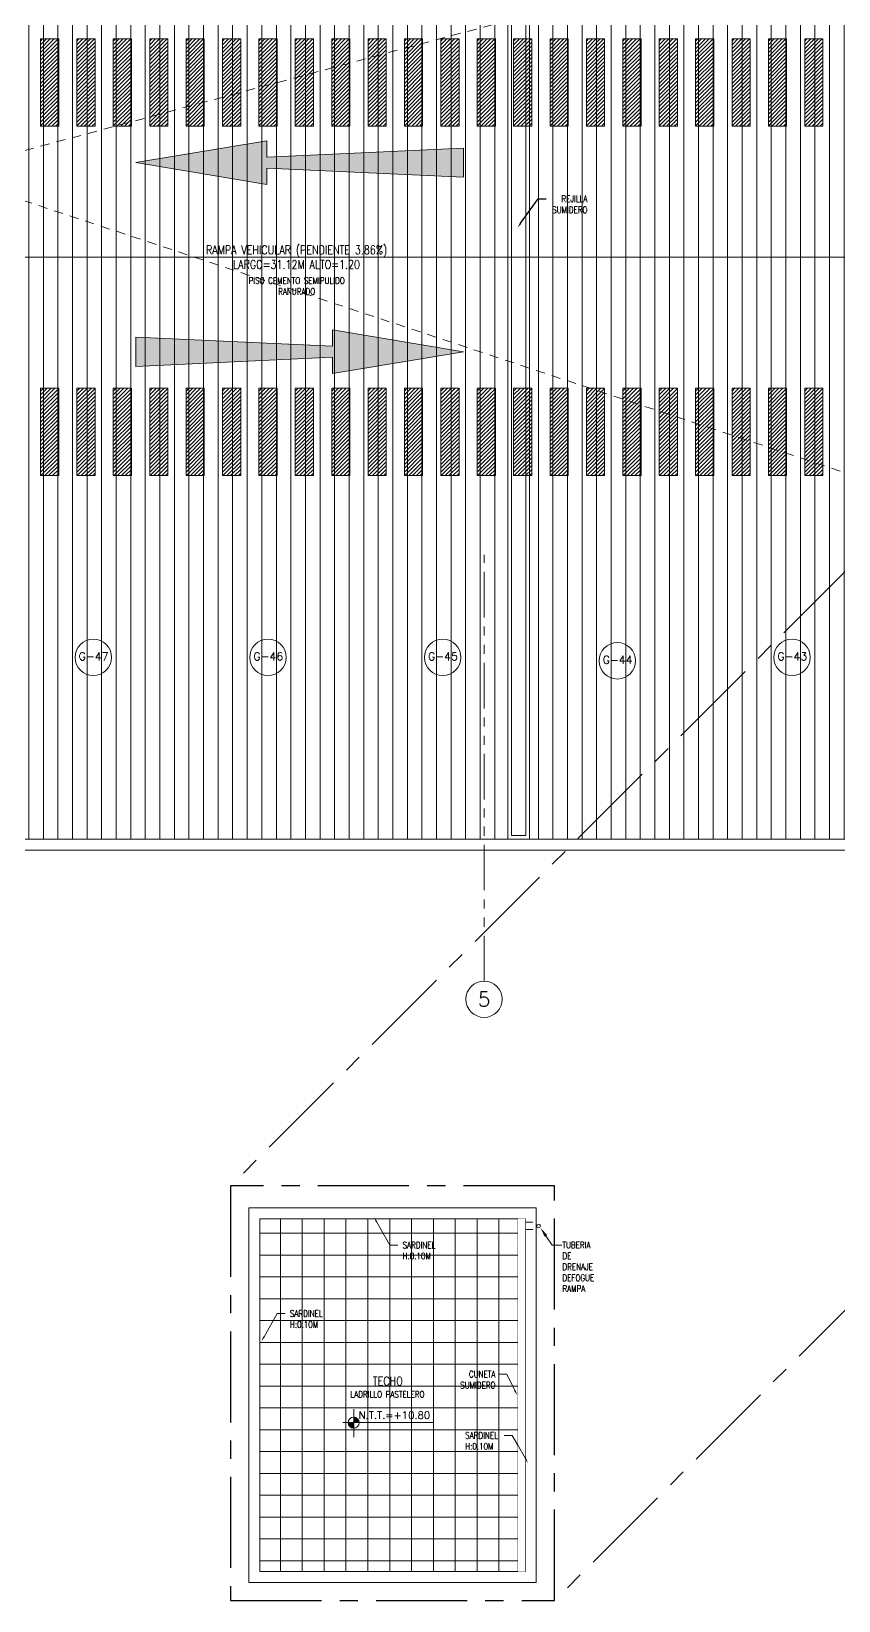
# Model space of a CAD drawing. Header units: millimetres. Extents: x 2085 to 2829, y 1347 to 1643.
# Drawn here: x 2136.01 to 2147.1, y 1352.63 to 1374.19 of the extents above; entities that cross this region are included whole.
import ezdxf
from ezdxf import colors
from ezdxf.entities.mleader import LeaderData, LeaderLine
from ezdxf.enums import TextEntityAlignment as Align
from ezdxf.math import Vec2, Vec3

# ---------------------------------------------------------------- set-up
doc = ezdxf.new("R2010")
doc.units = ezdxf.units.MM
doc.set_wipeout_variables(frame=1)
for name, pattern in [('CENTER', [2, 1.25, -0.25, 0.25, -0.25]), ('HIDDEN2', [0.1875, 0.125, -0.0625]), ('PHANTOM', [2.5, 1.25, -0.25, 0.25, -0.25, 0.25, -0.25]), ('PHANTOM2', [1.25, 0.625, -0.125, 0.125, -0.125, 0.125, -0.125])]:
    doc.linetypes.add(name, pattern=pattern)
doc.layers.get('0').update_dxf_attribs({"color": 251, "lineweight": 9})
for name, color, linetype, lineweight in [('A-EJES', 251, 'PHANTOM', 9), ('A-HATCH', 251, 'Continuous', 9), ('A-LINEAS', 251, 'Continuous', 9), ('A-MURO BAJO', 251, 'Continuous', 9), ('A-NIVELES-NPT', 251, 'Continuous', 9), ('A-NUMERO ESTAC', 251, 'Continuous', 13), ('A-PROYECCIONES', 251, 'HIDDEN2', 9), ('A-TEXTO-ACABADO PISO', 251, 'Continuous', 13), ('A-TEXTO-AMBIENTES', 251, 'Continuous', 9), ('A-TEXTO-INDICACIONES', 251, 'Continuous', 13), ('A_50_CortesElev', 251, 'CENTER', 13), ('CIRCULACION PEATONAL', 251, 'Continuous', 13), ('DLP_MURO BAJO', 251, 'Continuous', 13), ('HATCH', 251, 'Continuous', 13)]:
    doc.layers.add(name, color=color, linetype=linetype, lineweight=lineweight)
doc.styles.add('R80', font='romans.shx', dxfattribs={"width": 0.8, "oblique": 15, "height": 0.1})
doc.styles.add('ROMANS', font='romans.shx', dxfattribs={"width": 0.8})
doc.styles.add('TXT_COTAS', font='romans.shx', dxfattribs={"width": 0.8})

# ---------------------------------------------------------------- blocks, each defined once
blk = doc.blocks.new('*U229')
at = {"layer": 'CIRCULACION PEATONAL'}
h = blk.add_hatch(dxfattribs=at)
h.set_pattern_fill('ANSI31', color=256, scale=0.3)
h.set_pattern_definition([(45, (83.250368, 0), (-0.0265165, 0.0265165), [])])
h.paths.add_polyline_path([(83.547, 0.228), (83.297, 0.228), (83.297, -0.972), (83.547, -0.972)])
h = blk.add_hatch(dxfattribs=at)
h.set_pattern_fill('ANSI31', color=256, scale=0.3)
h.set_pattern_definition([(45, (83.750368, 0), (-0.0265165, 0.0265165), [])])
h.paths.add_polyline_path([(84.047, 0.228), (83.797, 0.228), (83.797, -0.972), (84.047, -0.972)])
h = blk.add_hatch(dxfattribs=at)
h.set_pattern_fill('ANSI31', color=256, scale=0.3)
h.set_pattern_definition([(45, (84.250368, 0), (-0.0265165, 0.0265165), [])])
h.paths.add_polyline_path([(84.547, 0.228), (84.297, 0.228), (84.297, -0.972), (84.547, -0.972)])
h = blk.add_hatch(dxfattribs=at)
h.set_pattern_fill('ANSI31', color=256, scale=0.3)
h.set_pattern_definition([(45, (84.750368, 0), (-0.0265165, 0.0265165), [])])
h.paths.add_polyline_path([(85.047, 0.228), (84.797, 0.228), (84.797, -0.972), (85.047, -0.972)])
h = blk.add_hatch(dxfattribs=at)
h.set_pattern_fill('ANSI31', color=256, scale=0.3)
h.set_pattern_definition([(45, (85.250368, 0), (-0.0265165, 0.0265165), [])])
h.paths.add_polyline_path([(85.547, 0.228), (85.297, 0.228), (85.297, -0.972), (85.547, -0.972)])
h = blk.add_hatch(dxfattribs=at)
h.set_pattern_fill('ANSI31', color=256, scale=0.3)
h.set_pattern_definition([(45, (85.750368, 0), (-0.0265165, 0.0265165), [])])
h.paths.add_polyline_path([(86.047, 0.228), (85.797, 0.228), (85.797, -0.972), (86.047, -0.972)])
h = blk.add_hatch(dxfattribs=at)
h.set_pattern_fill('ANSI31', color=256, scale=0.3)
h.set_pattern_definition([(45, (86.250368, 0), (-0.0265165, 0.0265165), [])])
h.paths.add_polyline_path([(86.547, 0.228), (86.297, 0.228), (86.297, -0.972), (86.547, -0.972)])
h = blk.add_hatch(dxfattribs=at)
h.set_pattern_fill('ANSI31', color=256, scale=0.3)
h.set_pattern_definition([(45, (86.750368, 0), (-0.0265165, 0.0265165), [])])
h.paths.add_polyline_path([(87.047, 0.228), (86.797, 0.228), (86.797, -0.972), (87.047, -0.972)])
h = blk.add_hatch(dxfattribs=at)
h.set_pattern_fill('ANSI31', color=256, scale=0.3)
h.set_pattern_definition([(45, (87.250368, 0), (-0.0265165, 0.0265165), [])])
h.paths.add_polyline_path([(87.547, 0.228), (87.297, 0.228), (87.297, -0.972), (87.547, -0.972)])
h = blk.add_hatch(dxfattribs=at)
h.set_pattern_fill('ANSI31', color=256, scale=0.3)
h.set_pattern_definition([(45, (87.750368, 0), (-0.0265165, 0.0265165), [])])
h.paths.add_polyline_path([(88.047, 0.228), (87.797, 0.228), (87.797, -0.972), (88.047, -0.972)])
h = blk.add_hatch(dxfattribs=at)
h.set_pattern_fill('ANSI31', color=256, scale=0.3)
h.set_pattern_definition([(45, (88.250368, 0), (-0.0265165, 0.0265165), [])])
h.paths.add_polyline_path([(88.547, 0.228), (88.297, 0.228), (88.297, -0.972), (88.547, -0.972)])
h = blk.add_hatch(dxfattribs=at)
h.set_pattern_fill('ANSI31', color=256, scale=0.3)
h.set_pattern_definition([(45, (88.750368, 0), (-0.0265165, 0.0265165), [])])
h.paths.add_polyline_path([(89.047, 0.228), (88.797, 0.228), (88.797, -0.972), (89.047, -0.972)])
h = blk.add_hatch(dxfattribs=at)
h.set_pattern_fill('ANSI31', color=256, scale=0.3)
h.set_pattern_definition([(45, (89.250368, 0), (-0.0265165, 0.0265165), [])])
h.paths.add_polyline_path([(89.547, 0.228), (89.297, 0.228), (89.297, -0.972), (89.547, -0.972)])
h = blk.add_hatch(dxfattribs=at)
h.set_pattern_fill('ANSI31', color=256, scale=0.3)
h.set_pattern_definition([(45, (89.750368, 0), (-0.0265165, 0.0265165), [])])
h.paths.add_polyline_path([(90.047, 0.228), (89.797, 0.228), (89.797, -0.972), (90.047, -0.972)])
h = blk.add_hatch(dxfattribs=at)
h.set_pattern_fill('ANSI31', color=256, scale=0.3)
h.set_pattern_definition([(45, (90.250368, 0), (-0.0265165, 0.0265165), [])])
h.paths.add_polyline_path([(90.547, 0.228), (90.297, 0.228), (90.297, -0.972), (90.547, -0.972)])
h = blk.add_hatch(dxfattribs=at)
h.set_pattern_fill('ANSI31', color=256, scale=0.3)
h.set_pattern_definition([(45, (90.750368, 0), (-0.0265165, 0.0265165), [])])
h.paths.add_polyline_path([(91.047, 0.228), (90.797, 0.228), (90.797, -0.972), (91.047, -0.972)])
h = blk.add_hatch(dxfattribs=at)
h.set_pattern_fill('ANSI31', color=256, scale=0.3)
h.set_pattern_definition([(45, (91.250368, 0), (-0.0265165, 0.0265165), [])])
h.paths.add_polyline_path([(91.547, 0.228), (91.297, 0.228), (91.297, -0.972), (91.547, -0.972)])
h = blk.add_hatch(dxfattribs=at)
h.set_pattern_fill('ANSI31', color=256, scale=0.3)
h.set_pattern_definition([(45, (91.750368, 0), (-0.0265165, 0.0265165), [])])
h.paths.add_polyline_path([(92.047, 0.228), (91.797, 0.228), (91.797, -0.972), (92.047, -0.972)])
h = blk.add_hatch(dxfattribs=at)
h.set_pattern_fill('ANSI31', color=256, scale=0.3)
h.set_pattern_definition([(45, (92.250368, 0), (-0.0265165, 0.0265165), [])])
h.paths.add_polyline_path([(92.547, 0.228), (92.297, 0.228), (92.297, -0.972), (92.547, -0.972)])
h = blk.add_hatch(dxfattribs=at)
h.set_pattern_fill('ANSI31', color=256, scale=0.3)
h.set_pattern_definition([(45, (92.750368, 0), (-0.0265165, 0.0265165), [])])
h.paths.add_polyline_path([(93.047, 0.228), (92.797, 0.228), (92.797, -0.972), (93.047, -0.972)])
h = blk.add_hatch(dxfattribs=at)
h.set_pattern_fill('ANSI31', color=256, scale=0.3)
h.set_pattern_definition([(45, (93.250368, 0), (-0.0265165, 0.0265165), [])])
h.paths.add_polyline_path([(93.547, 0.228), (93.297, 0.228), (93.297, -0.972), (93.547, -0.972)])
h = blk.add_hatch(dxfattribs=at)
h.set_pattern_fill('ANSI31', color=256, scale=0.3)
h.set_pattern_definition([(45, (93.750368, 0), (-0.0265165, 0.0265165), [])])
h.paths.add_polyline_path([(94.047, 0.228), (93.797, 0.228), (93.797, -0.972), (94.047, -0.972)])
for points in [[(83.297, -0.972), (83.547, -0.972), (83.547, 0.228), (83.297, 0.228)], [(83.797, -0.972), (84.047, -0.972), (84.047, 0.228), (83.797, 0.228)], [(84.297, -0.972), (84.547, -0.972), (84.547, 0.228), (84.297, 0.228)], [(84.797, -0.972), (85.047, -0.972), (85.047, 0.228), (84.797, 0.228)], [(85.297, -0.972), (85.547, -0.972), (85.547, 0.228), (85.297, 0.228)], [(85.797, -0.972), (86.047, -0.972), (86.047, 0.228), (85.797, 0.228)], [(86.297, -0.972), (86.547, -0.972), (86.547, 0.228), (86.297, 0.228)], [(86.797, -0.972), (87.047, -0.972), (87.047, 0.228), (86.797, 0.228)], [(87.297, -0.972), (87.547, -0.972), (87.547, 0.228), (87.297, 0.228)], [(87.797, -0.972), (88.047, -0.972), (88.047, 0.228), (87.797, 0.228)], [(88.297, -0.972), (88.547, -0.972), (88.547, 0.228), (88.297, 0.228)], [(88.797, -0.972), (89.047, -0.972), (89.047, 0.228), (88.797, 0.228)], [(89.297, -0.972), (89.547, -0.972), (89.547, 0.228), (89.297, 0.228)], [(89.797, -0.972), (90.047, -0.972), (90.047, 0.228), (89.797, 0.228)], [(90.297, -0.972), (90.547, -0.972), (90.547, 0.228), (90.297, 0.228)], [(90.797, -0.972), (91.047, -0.972), (91.047, 0.228), (90.797, 0.228)], [(91.297, -0.972), (91.547, -0.972), (91.547, 0.228), (91.297, 0.228)], [(91.797, -0.972), (92.047, -0.972), (92.047, 0.228), (91.797, 0.228)], [(92.297, -0.972), (92.547, -0.972), (92.547, 0.228), (92.297, 0.228)], [(92.797, -0.972), (93.047, -0.972), (93.047, 0.228), (92.797, 0.228)], [(93.297, -0.972), (93.547, -0.972), (93.547, 0.228), (93.297, 0.228)], [(93.797, -0.972), (94.047, -0.972), (94.047, 0.228), (93.797, 0.228)]]:
    blk.add_lwpolyline(points, close=True, dxfattribs=at)
blk = doc.blocks.new('EJES 1P')
at = {"layer": 'A-EJES', "linetype": 'PHANTOM2'}
blk.add_lwpolyline([(26.854, -18.151), (26.854, -12.292)], dxfattribs=at)
at = {"layer": 'A-EJES', "linetype": 'Continuous'}
blk.add_circle((26.854, -18.398), 0.25, dxfattribs=at)
at = {"layer": 'A-EJES', "linetype": 'Continuous', "style": 'ROMANS'}
blk.add_text('5', height=0.2, dxfattribs=at).set_placement((26.854, -18.398), align=Align.MIDDLE_CENTER)
blk = doc.blocks.new('*U228')
at = {"layer": 'CIRCULACION PEATONAL'}
h = blk.add_hatch(dxfattribs=at)
h.set_pattern_fill('ANSI31', color=256, scale=0.3)
h.set_pattern_definition([(45, (64.250368, 0), (-0.0265165, 0.0265165), [])])
h.paths.add_polyline_path([(64.547, 0.228), (64.297, 0.228), (64.297, -0.972), (64.547, -0.972)])
h = blk.add_hatch(dxfattribs=at)
h.set_pattern_fill('ANSI31', color=256, scale=0.3)
h.set_pattern_definition([(45, (64.750368, 0), (-0.0265165, 0.0265165), [])])
h.paths.add_polyline_path([(65.047, 0.228), (64.797, 0.228), (64.797, -0.972), (65.047, -0.972)])
h = blk.add_hatch(dxfattribs=at)
h.set_pattern_fill('ANSI31', color=256, scale=0.3)
h.set_pattern_definition([(45, (65.250368, 0), (-0.0265165, 0.0265165), [])])
h.paths.add_polyline_path([(65.547, 0.228), (65.297, 0.228), (65.297, -0.972), (65.547, -0.972)])
h = blk.add_hatch(dxfattribs=at)
h.set_pattern_fill('ANSI31', color=256, scale=0.3)
h.set_pattern_definition([(45, (65.750368, 0), (-0.0265165, 0.0265165), [])])
h.paths.add_polyline_path([(66.047, 0.228), (65.797, 0.228), (65.797, -0.972), (66.047, -0.972)])
h = blk.add_hatch(dxfattribs=at)
h.set_pattern_fill('ANSI31', color=256, scale=0.3)
h.set_pattern_definition([(45, (66.250368, 0), (-0.0265165, 0.0265165), [])])
h.paths.add_polyline_path([(66.547, 0.228), (66.297, 0.228), (66.297, -0.972), (66.547, -0.972)])
h = blk.add_hatch(dxfattribs=at)
h.set_pattern_fill('ANSI31', color=256, scale=0.3)
h.set_pattern_definition([(45, (66.750368, 0), (-0.0265165, 0.0265165), [])])
h.paths.add_polyline_path([(67.047, 0.228), (66.797, 0.228), (66.797, -0.972), (67.047, -0.972)])
h = blk.add_hatch(dxfattribs=at)
h.set_pattern_fill('ANSI31', color=256, scale=0.3)
h.set_pattern_definition([(45, (67.250368, 0), (-0.0265165, 0.0265165), [])])
h.paths.add_polyline_path([(67.547, 0.228), (67.297, 0.228), (67.297, -0.972), (67.547, -0.972)])
h = blk.add_hatch(dxfattribs=at)
h.set_pattern_fill('ANSI31', color=256, scale=0.3)
h.set_pattern_definition([(45, (67.750368, 0), (-0.0265165, 0.0265165), [])])
h.paths.add_polyline_path([(68.047, 0.228), (67.797, 0.228), (67.797, -0.972), (68.047, -0.972)])
h = blk.add_hatch(dxfattribs=at)
h.set_pattern_fill('ANSI31', color=256, scale=0.3)
h.set_pattern_definition([(45, (68.250368, 0), (-0.0265165, 0.0265165), [])])
h.paths.add_polyline_path([(68.547, 0.228), (68.297, 0.228), (68.297, -0.972), (68.547, -0.972)])
h = blk.add_hatch(dxfattribs=at)
h.set_pattern_fill('ANSI31', color=256, scale=0.3)
h.set_pattern_definition([(45, (68.750368, 0), (-0.0265165, 0.0265165), [])])
h.paths.add_polyline_path([(69.047, 0.228), (68.797, 0.228), (68.797, -0.972), (69.047, -0.972)])
h = blk.add_hatch(dxfattribs=at)
h.set_pattern_fill('ANSI31', color=256, scale=0.3)
h.set_pattern_definition([(45, (69.250368, 0), (-0.0265165, 0.0265165), [])])
h.paths.add_polyline_path([(69.547, 0.228), (69.297, 0.228), (69.297, -0.972), (69.547, -0.972)])
h = blk.add_hatch(dxfattribs=at)
h.set_pattern_fill('ANSI31', color=256, scale=0.3)
h.set_pattern_definition([(45, (69.750368, 0), (-0.0265165, 0.0265165), [])])
h.paths.add_polyline_path([(70.047, 0.228), (69.797, 0.228), (69.797, -0.972), (70.047, -0.972)])
h = blk.add_hatch(dxfattribs=at)
h.set_pattern_fill('ANSI31', color=256, scale=0.3)
h.set_pattern_definition([(45, (70.250368, 0), (-0.0265165, 0.0265165), [])])
h.paths.add_polyline_path([(70.547, 0.228), (70.297, 0.228), (70.297, -0.972), (70.547, -0.972)])
h = blk.add_hatch(dxfattribs=at)
h.set_pattern_fill('ANSI31', color=256, scale=0.3)
h.set_pattern_definition([(45, (70.750368, 0), (-0.0265165, 0.0265165), [])])
h.paths.add_polyline_path([(71.047, 0.228), (70.797, 0.228), (70.797, -0.972), (71.047, -0.972)])
h = blk.add_hatch(dxfattribs=at)
h.set_pattern_fill('ANSI31', color=256, scale=0.3)
h.set_pattern_definition([(45, (71.250368, 0), (-0.0265165, 0.0265165), [])])
h.paths.add_polyline_path([(71.547, 0.228), (71.297, 0.228), (71.297, -0.972), (71.547, -0.972)])
h = blk.add_hatch(dxfattribs=at)
h.set_pattern_fill('ANSI31', color=256, scale=0.3)
h.set_pattern_definition([(45, (71.750368, 0), (-0.0265165, 0.0265165), [])])
h.paths.add_polyline_path([(72.047, 0.228), (71.797, 0.228), (71.797, -0.972), (72.047, -0.972)])
h = blk.add_hatch(dxfattribs=at)
h.set_pattern_fill('ANSI31', color=256, scale=0.3)
h.set_pattern_definition([(45, (72.250368, 0), (-0.0265165, 0.0265165), [])])
h.paths.add_polyline_path([(72.547, 0.228), (72.297, 0.228), (72.297, -0.972), (72.547, -0.972)])
h = blk.add_hatch(dxfattribs=at)
h.set_pattern_fill('ANSI31', color=256, scale=0.3)
h.set_pattern_definition([(45, (72.750368, 0), (-0.0265165, 0.0265165), [])])
h.paths.add_polyline_path([(73.047, 0.228), (72.797, 0.228), (72.797, -0.972), (73.047, -0.972)])
h = blk.add_hatch(dxfattribs=at)
h.set_pattern_fill('ANSI31', color=256, scale=0.3)
h.set_pattern_definition([(45, (73.250368, 0), (-0.0265165, 0.0265165), [])])
h.paths.add_polyline_path([(73.547, 0.228), (73.297, 0.228), (73.297, -0.972), (73.547, -0.972)])
h = blk.add_hatch(dxfattribs=at)
h.set_pattern_fill('ANSI31', color=256, scale=0.3)
h.set_pattern_definition([(45, (73.750368, 0), (-0.0265165, 0.0265165), [])])
h.paths.add_polyline_path([(74.047, 0.228), (73.797, 0.228), (73.797, -0.972), (74.047, -0.972)])
h = blk.add_hatch(dxfattribs=at)
h.set_pattern_fill('ANSI31', color=256, scale=0.3)
h.set_pattern_definition([(45, (74.250368, 0), (-0.0265165, 0.0265165), [])])
h.paths.add_polyline_path([(74.547, 0.228), (74.297, 0.228), (74.297, -0.972), (74.547, -0.972)])
h = blk.add_hatch(dxfattribs=at)
h.set_pattern_fill('ANSI31', color=256, scale=0.3)
h.set_pattern_definition([(45, (74.750368, 0), (-0.0265165, 0.0265165), [])])
h.paths.add_polyline_path([(75.047, 0.228), (74.797, 0.228), (74.797, -0.972), (75.047, -0.972)])
for points in [[(64.297, -0.972), (64.547, -0.972), (64.547, 0.228), (64.297, 0.228)], [(64.797, -0.972), (65.047, -0.972), (65.047, 0.228), (64.797, 0.228)], [(65.297, -0.972), (65.547, -0.972), (65.547, 0.228), (65.297, 0.228)], [(65.797, -0.972), (66.047, -0.972), (66.047, 0.228), (65.797, 0.228)], [(66.297, -0.972), (66.547, -0.972), (66.547, 0.228), (66.297, 0.228)], [(66.797, -0.972), (67.047, -0.972), (67.047, 0.228), (66.797, 0.228)], [(67.297, -0.972), (67.547, -0.972), (67.547, 0.228), (67.297, 0.228)], [(67.797, -0.972), (68.047, -0.972), (68.047, 0.228), (67.797, 0.228)], [(68.297, -0.972), (68.547, -0.972), (68.547, 0.228), (68.297, 0.228)], [(68.797, -0.972), (69.047, -0.972), (69.047, 0.228), (68.797, 0.228)], [(69.297, -0.972), (69.547, -0.972), (69.547, 0.228), (69.297, 0.228)], [(69.797, -0.972), (70.047, -0.972), (70.047, 0.228), (69.797, 0.228)], [(70.297, -0.972), (70.547, -0.972), (70.547, 0.228), (70.297, 0.228)], [(70.797, -0.972), (71.047, -0.972), (71.047, 0.228), (70.797, 0.228)], [(71.297, -0.972), (71.547, -0.972), (71.547, 0.228), (71.297, 0.228)], [(71.797, -0.972), (72.047, -0.972), (72.047, 0.228), (71.797, 0.228)], [(72.297, -0.972), (72.547, -0.972), (72.547, 0.228), (72.297, 0.228)], [(72.797, -0.972), (73.047, -0.972), (73.047, 0.228), (72.797, 0.228)], [(73.297, -0.972), (73.547, -0.972), (73.547, 0.228), (73.297, 0.228)], [(73.797, -0.972), (74.047, -0.972), (74.047, 0.228), (73.797, 0.228)], [(74.297, -0.972), (74.547, -0.972), (74.547, 0.228), (74.297, 0.228)], [(74.797, -0.972), (75.047, -0.972), (75.047, 0.228), (74.797, 0.228)]]:
    blk.add_lwpolyline(points, close=True, dxfattribs=at)
blk = doc.blocks.new('SIM NIVEL PLANTA')
at = {"linetype": 'Continuous'}
h = blk.add_hatch(dxfattribs=at)
h.set_pattern_fill('_USER', color=256, scale=0.099996, angle=45, style=0, pattern_type=0)
h.set_pattern_definition([(45, (35396.10581, 26516.4892), (-0.0707080889, 0.0707080889), [])])
h.paths.add_polyline_path([(-17.03, 0), (-15.53, 0, 0.409209), (-17.03, 1.47)])
h.paths.add_polyline_path([(-18.53, 0, 0.419236), (-17.03, -1.53), (-17.03, 0)])
for p, q in [((4.81, 0), (-20, 0)), ((-17.03, -3.97), (-17.03, 3.72))]:
    blk.add_line(p, q)
blk.add_circle((-17.03, -0.03), 1.5, dxfattribs=at)
at = {"style": 'R80'}
blk.add_attdef('N.P.T.+0.00', text='', height=2.03, dxfattribs=at).set_placement((-5.83, 2.01), align=Align.MIDDLE_CENTER)
blk = doc.blocks.new('PO_GUARDIA CIVIL ESQ FAISANES_PLANTAS_Sotanos_REVA_2022.01.24 - copia$0$XREF_SOTANOS - ETAPA 1-2020.06.26$0$frr')
at = {"transparency": 33554687}
blk.add_hatch(color=8, dxfattribs=at).paths.add_polyline_path([(0.002, -0.011), (-0.002, -0.011), (-0.3, -1.8), (-0.075, -1.8), (-0.2, -4.5), (0.2, -4.5), (0.075, -1.8), (0.3, -1.8)])
at = {"color": 7}
blk.add_lwpolyline([(-0.2, -4.5), (0.2, -4.5), (0.075, -1.8), (0.3, -1.8), (0, 0), (-0.3, -1.8), (-0.075, -1.8)], close=True, dxfattribs=at)
blk = doc.blocks.new('EJE')
at = {"linetype": 'Continuous'}
blk.add_circle((0, 0), 0.5, dxfattribs=at)
at = {"layer": 'A-TEXTO-INDICACIONES', "style": 'ROMANS'}
blk.add_attdef('EJE', text='', height=0.22, rotation=0, dxfattribs=at).set_placement((0.007, 0.028), align=Align.MIDDLE_CENTER)
blk = doc.blocks.new('A$C0abcbdd6')
blk.add_lwpolyline([(3.526, 4.85), (3.626, 4.85), (3.626, 0), (3.526, 0)], close=True)
at = {"color": 6}
blk.add_circle((3.806, 4.75), 0.025, dxfattribs=at)
at = {"layer": 'A-TEXTO-INDICACIONES'}
ml = blk.add_multileader_mtext('Standard', dxfattribs=at)
ml.set_content('\\pxsm1,ql,t16;SARDINEL H:0.10M', color=256, style='TXT_COTAS')
ml.set_leader_properties(color=7)
ml.build(insert=Vec2(0, 0))
ml.multileader.update_dxf_attribs({"dogleg_length": 0.11, "arrow_head_size": 0.07})
ctx = ml.context
ctx.base_point, ctx.char_height, ctx.arrow_head_size, ctx.landing_gap_size, ctx.plane_origin = Vec3(1.873, 4.487), 0.09, 0.07, 0.05, Vec3(1.546, 4.729)
ctx.text_align_type = 2
notes = []
notes.append((ctx, [(0, (1, 1, 0), (1.763, 4.487), (1, 0), 0.11, [(0, [(1.548, 4.865)], 0, [])])]))
ctx.mtext.insert, ctx.mtext.width, ctx.mtext.defined_height, ctx.mtext.alignment, ctx.mtext.flow_direction = Vec3(2.41, 4.532), 0.472, 0.437, 3, 5
ml = blk.add_multileader_mtext('Standard', dxfattribs=at)
ml.set_content('\\pxsm1,ql,t16;TUBERIA DE DRENAJE DEFOGUE RAMPA', color=256, style='ROMANS')
ml.set_leader_properties(color=7)
ml.build(insert=Vec2(0, 0))
ml.multileader.update_dxf_attribs({"dogleg_length": 1.307, "arrow_head_size": 0.13, "scale": 0.1})
ctx = ml.context
ctx.base_point, ctx.scale, ctx.char_height, ctx.arrow_head_size, ctx.landing_gap_size, ctx.plane_origin = Vec3(4.124, 4.488), 0.1, 0.09, 0.13, 0.01, Vec3(3.915, 4.168)
notes.append((ctx, [(0, (1, 1, 0), (3.994, 4.488), (1, 0), 0.131, [(0, [(3.835, 4.72)], 0, [])])]))
ctx.mtext.insert, ctx.mtext.width, ctx.mtext.defined_height, ctx.mtext.flow_direction = Vec3(4.134, 4.533), 1.25953, 0.0437, 5
ml = blk.add_multileader_mtext('Standard', dxfattribs=at)
ml.set_content('\\pxsm1,ql,t16;SARDINEL H:0.10M', color=256, style='TXT_COTAS')
ml.set_leader_properties(color=7)
ml.build(insert=Vec2(0, 0))
ml.multileader.update_dxf_attribs({"dogleg_length": 0.11, "arrow_head_size": 0.07})
ctx = ml.context
ctx.base_point, ctx.char_height, ctx.arrow_head_size, ctx.landing_gap_size, ctx.plane_origin = Vec3(0.325, 3.546), 0.09, 0.07, 0.05, Vec3(-0.002, 3.354)
ctx.text_align_type = 2
notes.append((ctx, [(0, (1, 1, 0), (0.215, 3.546), (1, 0), 0.11, [(0, [(0, 3.167)], 0, [])])]))
ctx.mtext.insert, ctx.mtext.width, ctx.mtext.defined_height, ctx.mtext.alignment, ctx.mtext.flow_direction = Vec3(0.862, 3.591), 0.472, 0.437, 3, 5
for ctx, leaders in notes:
    for number, flags, end, landing, length, lines in leaders:
        leader = LeaderData()
        leader.index, (leader.has_last_leader_line, leader.has_dogleg_vector, leader.attachment_direction) = number, flags
        leader.last_leader_point, leader.dogleg_vector, leader.dogleg_length = Vec3(end), Vec3(landing), length
        for number, points, colour, breaks in lines:
            line = LeaderLine()
            line.index, line.vertices, line.color, line.breaks = number, Vec3.list(points), colors.encode_raw_color(colour), breaks
            leader.lines.append(line)
        ctx.leaders.append(leader)
blk.add_wipeout([(3.526, 0), (3.626, 0), (3.626, 4.85), (3.526, 4.85)])
at = {"layer": 'A-PROYECCIONES', "ltscale": 0.5}
for p, q in [((3.626, 4.8), (3.776, 4.8)), ((3.626, 4.7), (3.776, 4.7))]:
    blk.add_line(p, q, dxfattribs=at)
at = {"layer": 'A-TEXTO-INDICACIONES'}
ml = blk.add_multileader_mtext('Standard', dxfattribs=at)
ml.set_content('\\pxsm1,t16;CUNETA SUMIDERO', color=256, style='TXT_COTAS')
ml.set_leader_properties(color=7)
ml.build(insert=Vec2(0, 0))
ml.multileader.update_dxf_attribs({"dogleg_length": 0.05, "arrow_head_size": 0.07})
ctx = ml.context
ctx.base_point, ctx.char_height, ctx.arrow_head_size, ctx.landing_gap_size, ctx.plane_origin = Vec3(2.647, 2.712), 0.09, 0.07, 0.05, Vec3(3.662, 2.337)
ctx.text_align_type = 2
notes = []
notes.append((ctx, [(0, (1, 1, 0), (3.371, 2.712), (-1, 0), 0.107, [(0, [(3.512, 2.424)], 0, [])])]))
ctx.mtext.insert, ctx.mtext.width, ctx.mtext.defined_height, ctx.mtext.alignment, ctx.mtext.flow_direction = Vec3(3.214, 2.757), 0.58325, 0.805, 3, 5
ml = blk.add_multileader_mtext('Standard', dxfattribs=at)
ml.set_content('\\pxsm1,ql,t16;SARDINEL H:0.10M', color=256, style='TXT_COTAS')
ml.set_leader_properties(color=7)
ml.build(insert=Vec2(0, 0))
ml.multileader.update_dxf_attribs({"dogleg_length": 0.11, "arrow_head_size": 0.07})
ctx = ml.context
ctx.base_point, ctx.char_height, ctx.arrow_head_size, ctx.landing_gap_size, ctx.plane_origin = Vec3(2.748, 1.871), 0.09, 0.07, 0.05, Vec3(3.662, 1.679)
notes.append((ctx, [(0, (1, 1, 0), (3.445, 1.871), (-1, 0), 0.11, [(0, [(3.66, 1.493)], 0, [])])]))
ctx.mtext.insert, ctx.mtext.width, ctx.mtext.defined_height, ctx.mtext.flow_direction = Vec3(2.798, 1.916), 0.472, 0.437, 5
for ctx, leaders in notes:
    for number, flags, end, landing, length, lines in leaders:
        leader = LeaderData()
        leader.index, (leader.has_last_leader_line, leader.has_dogleg_vector, leader.attachment_direction) = number, flags
        leader.last_leader_point, leader.dogleg_vector, leader.dogleg_length = Vec3(end), Vec3(landing), length
        for number, points, colour, breaks in lines:
            line = LeaderLine()
            line.index, line.vertices, line.color, line.breaks = number, Vec3.list(points), colors.encode_raw_color(colour), breaks
            leader.lines.append(line)
        ctx.leaders.append(leader)

msp = doc.modelspace()

# ---------------------------------------------------------------- hatches: boundary and pattern name
at = {"layer": 'A-HATCH'}
h = msp.add_hatch(dxfattribs=at)
h.set_pattern_fill('_USER', color=256, scale=0.2, angle=90, pattern_type=0)
h.set_pattern_definition([(90, (2156.7795, 1371.09012), (-0.2, 1e-17), [])])
h.paths.add_polyline_path([(2125.409, 1379.09), (2125.409, 1363.09), (2156.529, 1363.09), (2156.529, 1379.09)])
h.paths.add_polyline_path([(2142.559, 1379.09), (2142.859, 1379.09), (2142.859, 1363.09), (2142.559, 1363.09)], flags=16)
at = {"layer": 'HATCH'}
h = msp.add_hatch(dxfattribs=at)
h.set_pattern_fill('_USER', color=256, scale=0.3, double=1, pattern_type=0)
h.set_pattern_definition([(0, (2140.93656, 1357.97577), (0, 0.3), []), (90, (2140.93656, 1357.97577), (-0.3, 2e-17), [])])
h.paths.add_polyline_path([(2139.151, 1353.026), (2142.801, 1353.026), (2142.801, 1357.876), (2139.151, 1357.876)])

# ---------------------------------------------------------------- linework, layer by layer
msp.add_line((2125.407, 1371.09), (2156.529, 1371.09))
for points in [[(2142.559, 1379.09), (2142.859, 1379.09), (2142.859, 1363.09), (2142.559, 1363.09)], [(2142.609, 1379.04), (2142.809, 1379.04), (2142.809, 1363.14), (2142.609, 1363.14)]]:
    msp.add_lwpolyline(points, close=True)
at = {"layer": 'A-LINEAS'}
msp.add_lwpolyline([(2125.409, 1379.09), (2125.409, 1363.09), (2156.529, 1363.09), (2156.529, 1379.09)], close=True, dxfattribs=at)
at = {"layer": 'A-MURO BAJO'}
msp.add_line((2100.503, 1362.94), (2232.269, 1362.94), dxfattribs=at)
msp.add_lwpolyline([(2116.705, 1363.09), (2232.019, 1363.09), (2232.019, 1368.09)], dxfattribs=at)
for points in [[(2139.001, 1352.876), (2142.951, 1352.876), (2142.951, 1358.026), (2139.001, 1358.026)], [(2139.151, 1353.026), (2142.801, 1353.026), (2142.801, 1357.876), (2139.151, 1357.876)]]:
    msp.add_lwpolyline(points, close=True, dxfattribs=at)
at = {"layer": 'A-PROYECCIONES'}
for p, q in [((2100.724, 1363.09), (2160.214, 1379.09)), ((2114.116, 1379.09), (2162.419, 1363.083))]:
    msp.add_line(p, q, dxfattribs=at)
at = {"layer": 'A_50_CortesElev'}
for points in [[(2159.964, 1379.54), (2138.751, 1358.327)], [(2164.416, 1373.84), (2143.202, 1352.627)]]:
    msp.add_lwpolyline(points, dxfattribs=at)
at = {"layer": 'A_50_CortesElev', "lineweight": 30}
msp.add_lwpolyline([(2138.751, 1352.627), (2143.202, 1352.627), (2143.202, 1358.327), (2138.751, 1358.327)], close=True, dxfattribs=at)

# ---------------------------------------------------------------- block references
msp.add_blockref('EJES 1P', (2115.38, 1379.29))
at = {"rotation": 180.0005141974605}
for name, p in [('*U228', (2211.187, 1373.118)), ('*U229', (2230.187, 1368.317))]:
    msp.add_blockref(name, p, dxfattribs=at)
at = {"transparency": 33554483}
for p, rotation in [((2137.449, 1372.39), 90), ((2141.949, 1369.79), 270)]:
    msp.add_blockref('PO_GUARDIA CIVIL ESQ FAISANES_PLANTAS_Sotanos_REVA_2022.01.24 - copia$0$XREF_SOTANOS - ETAPA 1-2020.06.26$0$frr', p, dxfattribs=dict(at, rotation=rotation))
at = {"layer": 'A-NIVELES-NPT', "xscale": 0.05, "yscale": 0.05, "zscale": 0.05}
msp.add_blockref('SIM NIVEL PLANTA', (2141.294, 1355.074), dxfattribs=at).add_auto_attribs({'N.P.T.+0.00': 'N.T.T.=+10.80'})
at = {"layer": 'A-NUMERO ESTAC', "xscale": 0.5, "yscale": 0.5, "zscale": 0.5}
for p, values in [((2136.865, 1365.59, 0), {'EJE': 'G-47'}), ((2139.265, 1365.59, 0), {'EJE': 'G-46'}), ((2141.665, 1365.59, 0), {'EJE': 'G-45'}), ((2146.465, 1365.59, 0), {'EJE': 'G-43'}), ((2144.065, 1365.543, 0), {'EJE': 'G-44'})]:
    msp.add_blockref('EJE', p, dxfattribs=at).add_auto_attribs(values)
at = {"layer": 'DLP_MURO BAJO'}
msp.add_blockref('EJES 1P', (2115.38, 1379.29), dxfattribs=at)

# ---------------------------------------------------------------- texts
at = {"layer": 'A-TEXTO-ACABADO PISO', "char_height": 0.09, "attachment_point": 2, "style": 'ROMANS'}
for s, insert in [('PISO CEMENTO SEMIPULIDO RANURADO', (2139.659, 1370.813)), ('LADRILLO PASTELERO', (2140.906, 1355.507))]:
    msp.add_mtext_dynamic_manual_height_columns(s, width=1.58631, gutter_width=12.5, heights=[0], dxfattribs=dict(at, insert=insert))
at = {"layer": 'A-TEXTO-AMBIENTES', "char_height": 0.12, "attachment_point": 5, "style": 'ROMANS'}
for s, insert, width in [('RAMPA VEHICULAR (PENDIENTE 3.86%)\\PLARGO=31.12M ALTO=1.20 ', (2139.658, 1371.09), 7.19157), ('TECHO', (2140.911, 1355.644, 0), 2.55621)]:
    msp.add_mtext(s, dxfattribs=dict(at, insert=insert, width=width))

# ---------------------------------------------------------------- leaders
at = {"layer": 'A-TEXTO-INDICACIONES'}
ml = msp.add_multileader_mtext('Standard', dxfattribs=at)
ml.set_content('REJILLA SUMIDERO', color=256, style='TXT_COTAS')
ml.set_leader_properties(color=7)
ml.build(insert=Vec2(0, 0))
ml.multileader.update_dxf_attribs({"dogleg_length": 0.11, "arrow_head_size": 0.07})
ctx = ml.context
ctx.base_point, ctx.char_height, ctx.arrow_head_size, ctx.landing_gap_size, ctx.plane_origin = Vec3(2143.086, 1371.892), 0.09, 0.07, 0.05, Vec3(2143.869, 1371.367)
ctx.text_align_type = 2
notes = []
notes.append((ctx, [(1, (1, 1, 0), (2142.976, 1371.892), (1, 0), 0.11, [(0, [(2142.694, 1371.499)], 0, [])])]))
ctx.mtext.insert, ctx.mtext.width, ctx.mtext.alignment, ctx.mtext.flow_direction = Vec3(2143.654, 1371.937), 0.54273, 3, 5
for ctx, leaders in notes:
    for number, flags, end, landing, length, lines in leaders:
        leader = LeaderData()
        leader.index, (leader.has_last_leader_line, leader.has_dogleg_vector, leader.attachment_direction) = number, flags
        leader.last_leader_point, leader.dogleg_vector, leader.dogleg_length = Vec3(end), Vec3(landing), length
        for number, points, colour, breaks in lines:
            line = LeaderLine()
            line.index, line.vertices, line.color, line.breaks = number, Vec3.list(points), colors.encode_raw_color(colour), breaks
            leader.lines.append(line)
        ctx.leaders.append(leader)

# ---------------------------------------------------------------- next in the draw order: block references
msp.add_blockref('A$C0abcbdd6', (2139.176, 1353.026))

doc.saveas('drawing.dxf')
